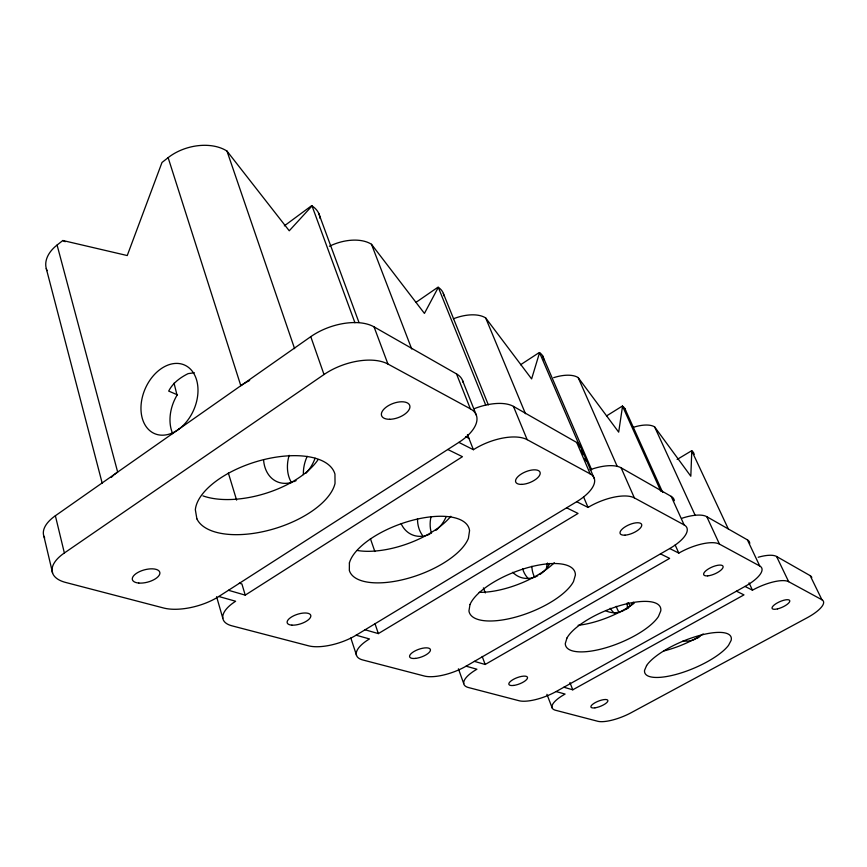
<?xml version="1.0" encoding="UTF-8"?>
<svg xmlns="http://www.w3.org/2000/svg" width="867" height="867" viewBox="0 0 867 867"><rect width="100%" height="100%" fill="white"/><g stroke="black" fill="none" stroke-linecap="round" stroke-linejoin="round"><path stroke-width="1.3" d="M694.131 454.46A26.162 10.827 -24.3 0 0 691.79 450.883L690.815 476.221L654.628 426.911A27.376 11.921 -24.1 0 0 632.986 427.442M625.519 410.394A28.427 12.897 -23.8 0 0 622.539 406.211L618.68 432.134L578.17 377.6A29.879 14.316 -23.4 0 0 553.666 377.665M543.685 359.707A31.147 15.606 -22.9 0 0 539.556 352.685L531.612 378.922L485.672 317.94A32.935 17.481 -22.1 0 0 453.376 318.796M443.904 295.831A34.507 19.226 -21.3 0 0 438.301 287.389L424.429 313.41L371.488 244.288A36.772 21.783 -19.9 0 0 329.395 246.271M320.064 218.419A38.831 24.168 -18.3 0 0 312.022 205.934L289.253 230.785L226.981 151.075A41.865 27.722 -15.4 0 0 168.133 157.653L161.988 162.487L127.243 255.548L62.836 240.506L57.081 245.036A41.074 25.522 -11.7 0 0 47.002 270.645M284.333 225.864L311.632 205.685M174.039 383.181L177.041 395.189A36.587 26.303 -66.4 0 0 172.696 433.663M44.683 537.963A44.011 21.036 -13.5 0 1 55.369 515.757L310.776 336.667A46.168 25.219 -19.2 0 1 374.045 326.87L456.508 373.905A42.624 21.599 -20.8 0 1 463.054 382.314M416.171 302.236L437.998 287.183M64.364 552.983L324.009 374.522A46.785 24.504 -19.3 0 1 387.939 364.042L470.358 408.812A43.155 20.949 -20.9 0 1 458.849 442.387L218.809 596.496A40.912 17.817 -15.9 0 1 163.625 608.005L65.664 582.451A44.553 20.396 -13.9 0 1 64.364 552.983L55.369 515.757M520.536 364.769L539.296 352.522M228.487 590.286L245.231 595.13L462.447 456.692L447.784 449.496M606.499 415.943L622.322 406.081M218.809 596.496L235.64 601.243A38.495 16.072 -17.2 0 0 231.966 625.833L308.587 645.828A35.872 14.186 -18.4 0 0 356.131 635.197L576.696 501.711A37.996 16.202 -22.5 0 0 590.189 473.902L576.707 442.473L513.437 406.385A40.229 19.237 -21.7 0 0 474.206 408.693M365.094 629.778L378.348 633.604L578.051 513.437L566.606 507.813M677.149 459.445L691.617 450.764M356.131 635.197L369.461 638.946A34.073 12.907 -19.2 0 0 362.807 659.971L424.375 676.032A32.068 11.52 -20 0 0 466.088 666.181L669.725 548.529A34.019 12.875 -23.4 0 0 684.128 524.914L671.177 496.368L621.108 467.801A35.753 15.107 -23 0 0 589.983 469.784M474.412 661.369L485.162 664.48L669.638 558.381L660.459 553.883M626.18 609.143L628.532 607.8M466.088 666.181L476.904 669.226A30.67 10.567 -20.6 0 0 468.451 687.531L519.008 700.72A29.077 9.515 -21.1 0 0 556.115 691.552L745.013 586.428A30.833 10.458 -23.8 0 0 759.741 565.988L747.387 539.838L706.778 516.678A32.231 12.16 -23.7 0 0 681.83 518.303M563.875 687.228L572.773 689.807L743.984 594.881L736.462 591.186M698.748 637.267L696.385 638.567A22.39 20.396 -68.5 0 0 700.146 635.966M194.327 372.745L188.106 373.634C180.228 377.568 172.75 383.041 168.686 391.082L177.486 394.864M556.115 691.552L565.078 694.066A27.939 8.778 -21.5 0 0 555.53 710.257L597.786 721.279A26.639 7.976 -21.8 0 0 631.187 712.696L807.199 617.737A28.21 8.67 -24.1 0 0 821.927 599.769L810.168 575.645L776.572 556.484A29.37 9.981 -24.1 0 0 758.213 557.253M239.325 583.198L241.904 583.957L245.231 595.13M458.849 442.387L473.393 449.713A40.695 18.63 -21.7 0 1 527.158 439.667L590.189 473.902M576.696 501.711L588.043 507.423A36.121 14.587 -22.9 0 1 634.373 497.896L684.128 524.914M669.725 548.529L678.807 553.113A32.534 11.715 -23.6 0 1 719.469 544.118L759.741 565.988M745.013 586.428L752.458 590.178A29.619 9.602 -23.9 0 1 788.667 581.703L821.927 599.769M62.836 240.506L65.209 241.709M465.579 436.632L468.939 438.355M776.572 556.484L788.667 581.703M691.79 450.883L728.247 528.827M749.045 582.852L752.458 590.178M706.778 516.678L719.469 544.118M654.628 426.911L695.236 515.453M624.966 408.791L662.691 492.402M622.539 406.211L660.903 491.34M675.165 544.953L678.807 553.113M621.108 467.801L634.373 497.896M578.17 377.6L617.228 466.435M542.59 355.763L591.652 469.784M580.175 445.692L594.448 478.942M539.556 352.685L580.164 447.22M581.237 449.713L583.372 454.687M584.976 458.415L586.049 460.908M583.697 497.181L588.043 507.423M628.456 602.652L630.027 606.369M485.672 317.94L525.467 413.711M513.437 406.385L527.158 439.667M443.319 293.371L488.338 404.878M438.301 287.389L485.704 405.084M462.534 380.494L476.33 415.152M456.508 373.905L470.358 408.812M569.933 682.589L572.773 689.807M467.465 434.605L473.393 449.713M546.925 694.315L552.192 707.981M371.488 244.288L411.727 349.011M483.407 587.88L485.314 592.92M374.045 326.87L387.939 364.042M482.204 656.449L485.162 664.48M318.72 213.336L358.981 322.491M312.022 205.934L354.939 322.741M458.415 668.815L463.726 683.597M310.776 336.667L324.009 374.522M370.437 538.754L374.847 551.51M226.981 151.075L294.607 348.664M374.945 623.525L378.348 633.604M350.832 638.004L356.521 655.333M168.133 157.653L240.82 385.717A45.442 24.103 -17.3 0 1 249.653 380.483M228.346 473.003L236.615 500.118M216.598 596.702L222.808 618.247M57.081 245.036L117.663 472.071A44.423 22.076 -14.6 0 0 114.704 474.303M46.265 268.521L102.208 483.233M43.903 536.261L52.616 573.12M315.1 458.209A33.911 25.609 -66.6 0 1 305.932 473.263M296.113 480.643A33.911 25.609 -66.6 0 1 293.761 481.673M292.58 482.095A33.911 25.609 -66.6 0 1 263.568 459.705M291.496 482.626A33.228 25.392 -66.6 0 1 289.155 455.305M111.29 477.403A44.423 22.076 -14.6 0 1 113.794 475.073M318.124 459.586A71.766 35.785 -16.9 0 1 202.954 495.881M303.396 474.607A32.773 25.251 -66.7 0 1 307.189 456.335M576.707 442.473A37.595 16.755 -22.6 0 1 581.031 447.719M446.082 516.916A30.042 24.254 -66.9 0 1 438.832 527.732M437.922 528.621A30.042 24.254 -66.9 0 1 436.014 530.29M429.826 534.137A30.042 24.254 -66.9 0 1 401.204 523.831M422.337 535.199A29.5 24.038 -67 0 1 417.515 518.715M450.84 516.277A62.771 27.972 -19.7 0 1 357.269 550.469M431.484 533.248A29.142 23.886 -67 0 1 431.062 516.548M671.177 496.368A33.694 13.341 -23.5 0 1 674.353 500.66M528.859 579.134A26.53 22.683 -67.4 0 1 522.573 568.568M549.819 563.431A26.964 22.9 -67.3 0 1 539.848 574.528M537.757 575.753A26.964 22.9 -67.3 0 1 512.755 572.274M554.327 562.726A55.997 22.369 -21.3 0 1 479.148 592.345M627.502 607.713A23.517 21.068 -68 0 1 627.274 602.933M619.298 612.59A23.864 21.263 -67.9 0 1 616.274 606.326M695.377 639.087A22.39 20.396 -68.5 0 1 683.098 640.821M703.17 633.961A46.319 15.162 -22.9 0 1 663.721 650.976M810.168 575.645A27.993 9.017 -24.2 0 1 811.794 577.498M534.679 577.379A26.238 22.542 -67.4 0 1 531.85 566.27M546.47 568.253A25.826 22.325 -67.5 0 1 547.521 563.03M747.387 539.838A30.562 10.87 -24 0 1 749.749 543.436M614.703 613.381A24.103 21.404 -67.9 0 1 610.195 608.266M633.278 602.207A24.46 21.599 -67.8 0 1 625.009 609.804M623.937 610.379A24.46 21.599 -67.8 0 1 605.979 610.856M634.2 603.237A50.665 18.261 -22.3 0 1 578.137 625.291M349.401 562.932L349.336 570.432A63.454 27.05 -19.8 0 0 406.991 578.614A63.454 27.05 -19.8 0 0 468.418 538.288L469.556 530.637A63.454 27.05 -19.8 0 0 411.641 520.493A63.454 27.05 -19.8 0 0 349.401 562.932M469.99 604.559L468.949 610.899A56.539 21.588 -21.3 0 0 516.58 616.849A56.539 21.588 -21.3 0 0 573.51 581.529L575.385 575.049A56.539 21.588 -21.3 0 0 527.775 567.636A56.539 21.588 -21.3 0 0 469.99 604.559M566.953 638.025L565.295 643.509A51.11 17.578 -22.2 0 0 605.513 647.877A51.11 17.578 -22.2 0 0 658.454 616.491L660.773 610.877A51.11 17.578 -22.2 0 0 620.729 605.372A51.11 17.578 -22.2 0 0 566.953 638.025M646.609 665.52L644.56 670.332A46.688 14.576 -22.8 0 0 679.11 673.561A46.688 14.576 -22.8 0 0 728.54 645.319L731.119 640.41A46.688 14.576 -22.8 0 0 696.83 636.259A46.688 14.576 -22.8 0 0 646.609 665.52M196.874 518.834L195.346 509.753A72.644 34.713 -17.2 0 1 262.441 459.954A72.644 34.713 -17.2 0 1 334.955 474.151L335.03 483.407A72.644 34.713 -17.2 0 1 268.586 530.333A72.644 34.713 -17.2 0 1 196.874 518.834M178.678 429.284A37.422 26.476 -66.4 0 0 188.258 367.218A37.422 26.476 -66.4 0 0 141.505 401.378A37.422 26.476 -66.4 0 0 178.678 429.284M138.818 583.058A14.208 6.351 -15 0 0 159.896 573.25A14.208 6.351 -15 0 0 139.511 571.624A14.208 6.351 -15 0 0 138.818 583.058M389.684 419.292A14.956 7.532 -20.2 0 0 409.874 406.049A14.956 7.532 -20.2 0 0 387.408 406.276A14.956 7.532 -20.2 0 0 389.684 419.292M291.93 625.15A12.376 5.029 -17.8 0 0 310.787 616.535A12.376 5.029 -17.8 0 0 294.238 615.527A12.376 5.029 -17.8 0 0 291.93 625.15M521.88 484.382A13.092 5.776 -22.1 0 0 540.206 473.1A13.092 5.776 -22.1 0 0 521.566 473.837A13.092 5.776 -22.1 0 0 521.88 484.382M415.51 658.4A11.011 4.064 -19.7 0 0 430.433 649.665A11.011 4.064 -19.7 0 0 414.068 651.453A11.011 4.064 -19.7 0 0 415.51 658.4M625.009 535.156A11.672 4.563 -23.2 0 0 641.753 525.348A11.672 4.563 -23.2 0 0 625.887 526.377A11.672 4.563 -23.2 0 0 625.009 535.156M777.482 608.883A9.635 3.034 -24 0 0 789.739 600.614A9.635 3.034 -24 0 0 775.564 603.974A9.635 3.034 -24 0 0 777.482 608.883M594.946 707.84A9.093 2.785 -21.6 0 0 607.908 700.796A9.093 2.785 -21.6 0 0 595.336 702.552A9.093 2.785 -21.6 0 0 594.946 707.84M513.665 685.439A9.949 3.338 -20.9 0 0 527.537 677.647A9.949 3.338 -20.9 0 0 513.307 679.425A9.949 3.338 -20.9 0 0 513.665 685.439M707.7 575.861A10.556 3.685 -23.7 0 0 723.1 567.202A10.556 3.685 -23.7 0 0 709.325 568.394A10.556 3.685 -23.7 0 0 707.7 575.861"/></g></svg>
